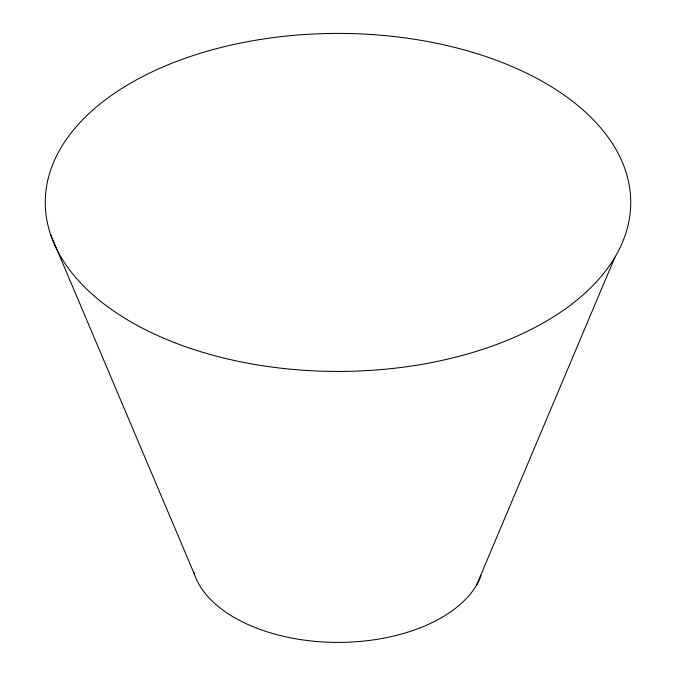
<?xml version="1.0" encoding="UTF-8"?>
<svg xmlns="http://www.w3.org/2000/svg" width="676" height="676" viewBox="0 0 676 676"><rect width="100%" height="100%" fill="white"/><g stroke="black" fill="none" stroke-linecap="round" stroke-linejoin="round"><path stroke-width="1.01" d="M476.487 585.255L614.966 257.15M50.742 234.978L194.375 574.169M481.126 575.572A146.371 84.508 0 0 1 334.95 642.377A146.371 84.508 0 0 1 193.716 572.116M174.754 342.715A292.742 169.008 0 0 0 630.066 213.895A292.742 169.008 0 0 0 209.18 50.658A292.742 169.008 0 0 0 174.754 342.715"/></g></svg>
